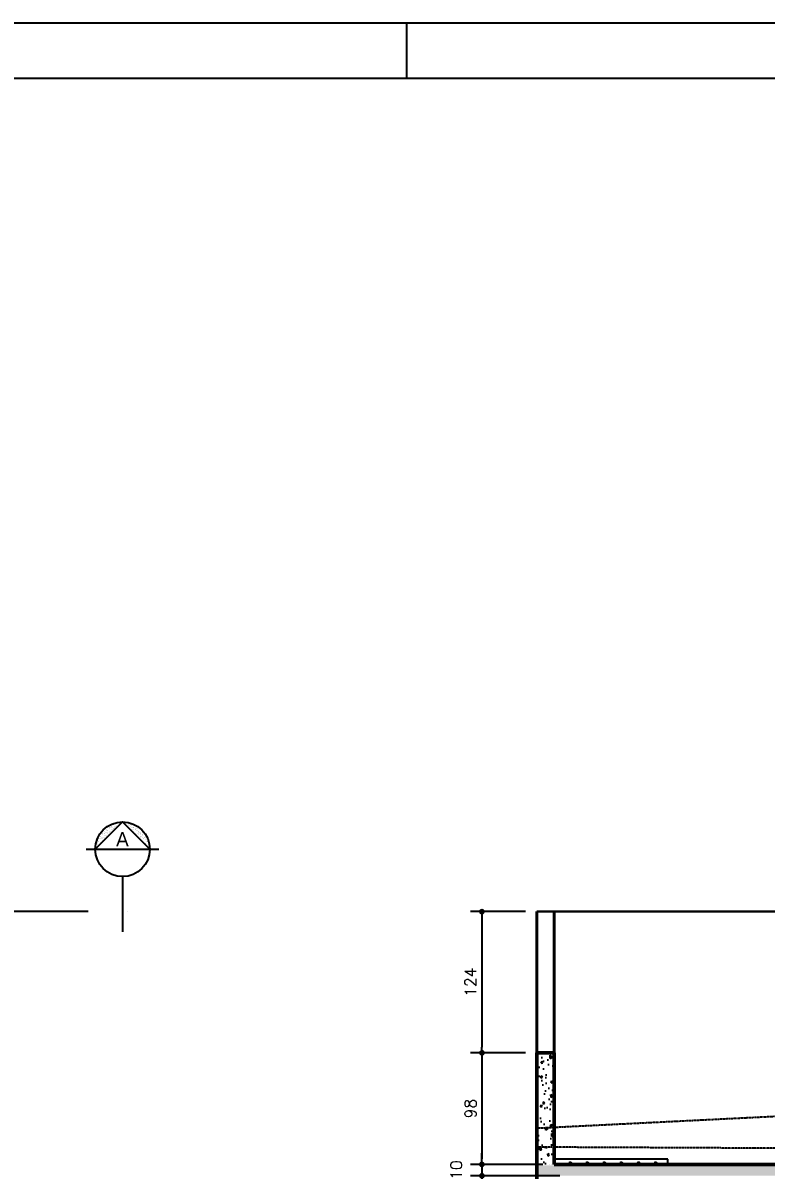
# Model space of a CAD drawing. Header units: inches. Extents: x 580771 to 691655, y 7719261 to 7829530.
# Drawn here: x 689389 to 690042, y 7727494 to 7728501 of the extents above; entities that cross this region are included whole.
import ezdxf

# ---------------------------------------------------------------- set-up
doc = ezdxf.new("R2010")
doc.units = ezdxf.units.IN
doc.header["$MEASUREMENT"] = 0
doc.header["$PDMODE"] = 2
doc.linetypes.add('DASHDOTX2', pattern=[2, 1, -0.5, 0, -0.5])
doc.linetypes.add('HIDDEN', pattern=[0.375, 0.25, -0.125])
for name, color, linetype in [('04', 4, 'Continuous'), ('1-ARQ-A', 1, 'Continuous'), ('Grama', 84, 'Continuous'), ('NIVEL', 2, 'Continuous'), ('P02', 2, 'Continuous'), ('Portas-Cotas', 2, 'Continuous'), ('Projeção Janela - Viga', 1, 'HIDDEN'), ('Projeção perfil', 74, 'HIDDEN'), ('SIMBOLOS', 2, 'Continuous')]:
    doc.layers.add(name, color=color, linetype=linetype)
for name, color, linetype, lineweight in [('Fachadas - Varanda', 3, 'Continuous', 30), ('Parede Baixa', 5, 'Continuous', 50), ('Parede Corte', 4, 'Continuous', 40)]:
    doc.layers.add(name, color=color, linetype=linetype, lineweight=lineweight)
doc.styles.add('R80E50', font='romans.shx', dxfattribs={"height": 10})
doc.dimstyles.new('ARQ50', dxfattribs={"dimscale": 50, "dimtxt": 10, "dimasz": 0.1, "dimexe": 0.2, "dimexo": 0.2, "dimgap": 0.1, "dimtad": 1, "dimdec": 0, "dimzin": 12, "dimdsep": 46, "dimtxsty": 'R80E50', "dimblk1": 'DOT', "dimblk2": 'DOT', "dimsah": 1, "dimcen": 0.4, "dimclrd": 15, "dimclre": 15, "dimclrt": 3, "dimadec": 0, "dimazin": 0, "dimtfac": 1, "dimtdec": 0, "dimtmove": 2, "dimatfit": 3, "dimldrblk": 'DOT', "dimfxl": 0.2, "dimtolj": 1, "dimtzin": 12, "dimarcsym": 0})

# ---------------------------------------------------------------- blocks, each defined once
blk = doc.blocks.new('A0')
at = {"color": 0}
blk.add_lwpolyline([(2.5, 1), (2.5, 83.1), (117.9, 83.1), (117.9, 1)], close=True, dxfattribs=at)
at = {"layer": 'P02'}
blk.add_lwpolyline([(0, 0), (0, 84.1), (118.9, 84.1), (118.9, 0)], close=True, dxfattribs=at)
blk.add_lwpolyline([(81.9, 84.1), (81.9, 83.1)], dxfattribs=at)
blk = doc.blocks.new('*X227')
at = {"color": 0}
for p, q in [((2438.54, -1022.4), (2438.54, -1022.4)), ((2438.68, -1022.54), (2438.68, -1022.54)), ((2439.25, -1022.15), (2439.25, -1022.15)), ((2440.34, -1022.13), (2440.34, -1022.13)), ((2440.67, -1022.35), (2440.67, -1022.35)), ((2441.09, -1021.83), (2441.09, -1021.83)), ((2441.3, -1022.16), (2441.3, -1022.16)), ((2442.83, -1022.13), (2442.83, -1022.13)), ((2443.17, -1022.34), (2443.17, -1022.34)), ((2443.46, -1022.08), (2443.46, -1022.08)), ((2444.99, -1022.5), (2444.99, -1022.5)), ((2445.13, -1022.64), (2445.13, -1022.64)), ((2445.66, -1022.34), (2445.66, -1022.34)), ((2432.02, -1027.7), (2432.02, -1027.7)), ((2432.9, -1026.78), (2432.9, -1026.78)), ((2432.96, -1026.01), (2432.96, -1026.01)), ((2433.1, -1026.87), (2433.1, -1026.87)), ((2433.11, -1026.15), (2433.11, -1026.15)), ((2433.22, -1027.14), (2433.22, -1027.14)), ((2433.32, -1026.73), (2433.32, -1026.73)), ((2433.81, -1026.78), (2433.81, -1026.78)), ((2433.97, -1026.64), (2433.97, -1026.64)), ((2434.13, -1026.08), (2434.13, -1026.08)), ((2434.16, -1026.15), (2434.16, -1026.15)), ((2434.18, -1027.62), (2434.18, -1027.62)), ((2434.32, -1024.52), (2434.32, -1024.52)), ((2434.49, -1026.37), (2434.49, -1026.37)), ((2434.57, -1024.58), (2434.57, -1024.58)), ((2434.6, -1027.51), (2434.6, -1027.51)), ((2434.73, -1024.47), (2434.73, -1024.47)), ((2434.75, -1027.65), (2434.75, -1027.65)), ((2435.05, -1026.5), (2435.05, -1026.5)), ((2435.06, -1025.14), (2435.06, -1025.14)), ((2435.1, -1025.34), (2435.1, -1025.34)), ((2435.15, -1026.88), (2435.15, -1026.88)), ((2435.37, -1025.31), (2435.37, -1025.31)), ((2435.38, -1024.38), (2435.38, -1024.38)), ((2435.47, -1026.44), (2435.47, -1026.44)), ((2435.51, -1025.44), (2435.51, -1025.44)), ((2435.71, -1027.14), (2435.71, -1027.14)), ((2436, -1024.14), (2436, -1024.14)), ((2436.12, -1026.36), (2436.12, -1026.36)), ((2436.18, -1024.51), (2436.18, -1024.51)), ((2436.21, -1026.08), (2436.21, -1026.08)), ((2436.23, -1026.05), (2436.23, -1026.05)), ((2436.28, -1023.24), (2436.28, -1023.24)), ((2436.34, -1024.36), (2436.34, -1024.36)), ((2436.47, -1024.24), (2436.47, -1024.24)), ((2436.65, -1026.15), (2436.65, -1026.15)), ((2436.89, -1024.18), (2436.89, -1024.18)), ((2436.91, -1023.13), (2436.91, -1023.13)), ((2436.98, -1023.88), (2436.98, -1023.88)), ((2436.98, -1026.36), (2436.98, -1026.36)), ((2437.21, -1023.72), (2437.21, -1023.72)), ((2437.21, -1026.21), (2437.21, -1026.21)), ((2437.26, -1025.26), (2437.26, -1025.26)), ((2437.54, -1024.1), (2437.54, -1024.1)), ((2437.55, -1025.13), (2437.55, -1025.13)), ((2437.77, -1024.61), (2437.77, -1024.61)), ((2437.92, -1024.74), (2437.92, -1024.74)), ((2438.17, -1022.98), (2438.17, -1022.98)), ((2438.22, -1024.52), (2438.22, -1024.52)), ((2438.49, -1024.14), (2438.49, -1024.14)), ((2438.62, -1023.96), (2438.62, -1023.96)), ((2438.83, -1024.35), (2438.83, -1024.35)), ((2439.04, -1023.9), (2439.04, -1023.9)), ((2439.3, -1023.69), (2439.3, -1023.69)), ((2439.38, -1023.17), (2439.38, -1023.17)), ((2439.4, -1023.12), (2439.4, -1023.12)), ((2439.69, -1023.81), (2439.69, -1023.81)), ((2440.33, -1022.9), (2440.33, -1022.9)), ((2444, -1023.25), (2444, -1023.25)), ((2444.38, -1023.12), (2444.38, -1023.12)), ((2444.48, -1022.88), (2444.48, -1022.88)), ((2445.08, -1023.1), (2445.08, -1023.1)), ((2445.5, -1023.05), (2445.5, -1023.05)), ((2445.6, -1023.6), (2445.6, -1023.6)), ((2445.66, -1025.14), (2445.66, -1025.14)), ((2445.82, -1025.08), (2445.82, -1025.08)), ((2445.83, -1023.27), (2445.83, -1023.27)), ((2445.97, -1024.13), (2445.97, -1024.13)), ((2446.15, -1022.96), (2446.15, -1022.96)), ((2446.24, -1025.02), (2446.24, -1025.02)), ((2446.3, -1024.34), (2446.3, -1024.34)), ((2446.61, -1026.13), (2446.61, -1026.13)), ((2446.63, -1024), (2446.63, -1024)), ((2446.64, -1022.8), (2446.64, -1022.8)), ((2446.69, -1024.35), (2446.69, -1024.35)), ((2446.74, -1025.89), (2446.74, -1025.89)), ((2446.77, -1024.14), (2446.77, -1024.14)), ((2446.87, -1023.11), (2446.87, -1023.11)), ((2446.89, -1024.94), (2446.89, -1024.94)), ((2446.95, -1026.34), (2446.95, -1026.34)), ((2447.47, -1024.78), (2447.47, -1024.78)), ((2447.52, -1025.11), (2447.52, -1025.11)), ((2447.62, -1026.91), (2447.62, -1026.91)), ((2447.65, -1023.61), (2447.65, -1023.61)), ((2447.7, -1025.15), (2447.7, -1025.15)), ((2447.75, -1026.69), (2447.75, -1026.69)), ((2447.97, -1024.8), (2447.97, -1024.8)), ((2448.16, -1027.12), (2448.16, -1027.12)), ((2448.27, -1025.51), (2448.27, -1025.51)), ((2448.39, -1024.74), (2448.39, -1024.74)), ((2448.41, -1025.64), (2448.41, -1025.64)), ((2448.46, -1024.12), (2448.46, -1024.12)), ((2448.71, -1026.77), (2448.71, -1026.77)), ((2448.78, -1024.32), (2448.78, -1024.32)), ((2448.79, -1024.34), (2448.79, -1024.34)), ((2448.83, -1025.86), (2448.83, -1025.86)), ((2448.88, -1027.4), (2448.88, -1027.4)), ((2449.04, -1024.66), (2449.04, -1024.66)), ((2449.1, -1026.12), (2449.1, -1026.12)), ((2449.11, -1026.28), (2449.11, -1026.28)), ((2449.13, -1026.71), (2449.13, -1026.71)), ((2449.44, -1026.34), (2449.44, -1026.34)), ((2449.78, -1026.63), (2449.78, -1026.63)), ((2449.86, -1025.07), (2449.86, -1025.07)), ((2449.91, -1026.61), (2449.91, -1026.61)), ((2449.91, -1027.01), (2449.91, -1027.01)), ((2450.01, -1025.11), (2450.01, -1025.11)), ((2450.05, -1027.14), (2450.05, -1027.14)), ((2450.66, -1027.11), (2450.66, -1027.11)), ((2450.75, -1027.78), (2450.75, -1027.78)), ((2450.87, -1026.49), (2450.87, -1026.49)), ((2450.88, -1025.87), (2450.88, -1025.87)), ((2450.93, -1027.41), (2450.93, -1027.41)), ((2451.28, -1026.43), (2451.28, -1026.43)), ((2430.13, -1032.31), (2430.13, -1032.31)), ((2430.48, -1031.24), (2430.48, -1031.24)), ((2430.67, -1032.62), (2430.67, -1032.62)), ((2430.8, -1030.38), (2430.8, -1030.38)), ((2430.81, -1032.76), (2430.81, -1032.76)), ((2431.11, -1029.98), (2431.11, -1029.98)), ((2431.11, -1032.17), (2431.11, -1032.17)), ((2431.14, -1031.16), (2431.14, -1031.16)), ((2431.16, -1031.52), (2431.16, -1031.52)), ((2431.37, -1029.15), (2431.37, -1029.15)), ((2431.43, -1030.42), (2431.43, -1030.42)), ((2431.48, -1029.04), (2431.48, -1029.04)), ((2431.58, -1030.56), (2431.58, -1030.56)), ((2431.9, -1028.98), (2431.9, -1028.98)), ((2432.02, -1031.16), (2432.02, -1031.16)), ((2432.07, -1029.24), (2432.07, -1029.24)), ((2432.12, -1030.78), (2432.12, -1030.78)), ((2432.2, -1028.22), (2432.2, -1028.22)), ((2432.22, -1031.01), (2432.22, -1031.01)), ((2432.28, -1031.19), (2432.28, -1031.19)), ((2432.31, -1028.16), (2432.31, -1028.16)), ((2432.34, -1028.35), (2432.34, -1028.35)), ((2432.55, -1028.9), (2432.55, -1028.9)), ((2432.64, -1030.96), (2432.64, -1030.96)), ((2432.65, -1028.37), (2432.65, -1028.37)), ((2432.96, -1030.16), (2432.96, -1030.16)), ((2433.04, -1028.99), (2433.04, -1028.99)), ((2433.15, -1028.41), (2433.15, -1028.41)), ((2433.2, -1029.95), (2433.2, -1029.95)), ((2433.29, -1030.38), (2433.29, -1030.38)), ((2433.64, -1028.75), (2433.64, -1028.75)), ((2433.84, -1029.72), (2433.84, -1029.72)), ((2433.86, -1029.15), (2433.86, -1029.15)), ((2434.05, -1028.7), (2434.05, -1028.7)), ((2434.24, -1029.16), (2434.24, -1029.16)), ((2434.7, -1028.61), (2434.7, -1028.61)), ((2434.8, -1028.16), (2434.8, -1028.16)), ((2435.14, -1028.37), (2435.14, -1028.37)), ((2435.2, -1028.42), (2435.2, -1028.42)), ((2449.45, -1028.74), (2449.45, -1028.74)), ((2449.75, -1028.13), (2449.75, -1028.13)), ((2449.87, -1028.69), (2449.87, -1028.69)), ((2449.96, -1028.15), (2449.96, -1028.15)), ((2450.01, -1029.69), (2450.01, -1029.69)), ((2450.09, -1028.34), (2450.09, -1028.34)), ((2450.4, -1030.13), (2450.4, -1030.13)), ((2450.52, -1028.6), (2450.52, -1028.6)), ((2450.73, -1030.35), (2450.73, -1030.35)), ((2450.98, -1028.95), (2450.98, -1028.95)), ((2451.03, -1030.49), (2451.03, -1030.49)), ((2451.25, -1030.58), (2451.25, -1030.58)), ((2451.3, -1029.12), (2451.3, -1029.12)), ((2451.55, -1028.51), (2451.55, -1028.51)), ((2451.6, -1028.46), (2451.6, -1028.46)), ((2451.69, -1028.65), (2451.69, -1028.65)), ((2451.95, -1031.12), (2451.95, -1031.12)), ((2452.02, -1028.41), (2452.02, -1028.41)), ((2452.06, -1028.13), (2452.06, -1028.13)), ((2452.11, -1029.67), (2452.11, -1029.67)), ((2452.16, -1031.21), (2452.16, -1031.21)), ((2452.24, -1028.12), (2452.24, -1028.12)), ((2452.34, -1030.43), (2452.34, -1030.43)), ((2452.39, -1029.28), (2452.39, -1029.28)), ((2452.57, -1032.35), (2452.57, -1032.35)), ((2452.58, -1028.34), (2452.58, -1028.34)), ((2452.76, -1030.38), (2452.76, -1030.38)), ((2452.89, -1030.13), (2452.89, -1030.13)), ((2453.08, -1032.41), (2453.08, -1032.41)), ((2453.19, -1030.01), (2453.19, -1030.01)), ((2453.19, -1030.42), (2453.19, -1030.42)), ((2453.22, -1030.34), (2453.22, -1030.34)), ((2453.24, -1031.96), (2453.24, -1031.96)), ((2453.33, -1030.15), (2453.33, -1030.15)), ((2453.41, -1030.29), (2453.41, -1030.29)), ((2453.49, -1032.35), (2453.49, -1032.35)), ((2453.53, -1032.13), (2453.53, -1032.13)), ((2453.87, -1032.34), (2453.87, -1032.34)), ((2430.17, -1033.16), (2430.17, -1033.16)), ((2453.26, -1032.99), (2453.26, -1032.99))]:
    blk.add_line(p, q, dxfattribs=at)
blk = doc.blocks.new('_DOT')
at = {"color": 0, "linetype": 'ByBlock'}
blk.add_line((-0.5, 0), (-1, 0), dxfattribs=at)
at = {"color": 0, "linetype": 'ByBlock', "const_width": 0.5}
blk.add_lwpolyline([(-0.25, 0, 1), (0.25, 0, 1)], format="xyb", close=True, dxfattribs=at)
blk = doc.blocks.new('*D251')
at = {"layer": 'Defpoints', "color": 0, "transparency": 16777216}
for p in [(689840.8, 7727720.5), (689792.4, 7727596.5), (689840.8, 7727596.5)]:
    blk.add_point(p, dxfattribs=at)
at = {"layer": 'NIVEL', "color": 15, "lineweight": -2, "transparency": 16777216}
for p, q in [((689830.8, 7727720.5), (689782.4, 7727720.5)), ((689792.4, 7727715.5), (689792.4, 7727601.5)), ((689830.8, 7727596.5), (689782.4, 7727596.5))]:
    blk.add_line(p, q, dxfattribs=at)
at = {"layer": 'NIVEL', "color": 15, "lineweight": -2, "transparency": 16777216, "xscale": 5, "yscale": 5, "zscale": 5}
for p, rotation in [((689792.4, 7727720.5), 90), ((689792.4, 7727596.5), 270)]:
    blk.add_blockref('_DOT', p, dxfattribs=dict(at, rotation=rotation))
at = {"layer": 'NIVEL', "color": 3, "transparency": 16777216, "insert": (689782.4, 7727658.5), "char_height": 10, "attachment_point": 5, "rotation": 90, "style": 'R80E50'}
blk.add_mtext('\\A1;124', dxfattribs=at)
blk = doc.blocks.new('*D252')
at = {"layer": 'Defpoints', "color": 0, "transparency": 16777216}
for p in [(689840.8, 7727596.5), (689792.4, 7727498.5), (689855.9, 7727498.5)]:
    blk.add_point(p, dxfattribs=at)
at = {"layer": 'NIVEL', "color": 15, "lineweight": -2, "transparency": 16777216}
for p, q in [((689830.8, 7727596.5), (689782.4, 7727596.5)), ((689792.4, 7727591.5), (689792.4, 7727503.5)), ((689845.9, 7727498.5), (689782.4, 7727498.5))]:
    blk.add_line(p, q, dxfattribs=at)
at = {"layer": 'NIVEL', "color": 15, "lineweight": -2, "transparency": 16777216, "xscale": 5, "yscale": 5, "zscale": 5}
for p, rotation in [((689792.4, 7727596.5), 90), ((689792.4, 7727498.5), 270)]:
    blk.add_blockref('_DOT', p, dxfattribs=dict(at, rotation=rotation))
at = {"layer": 'NIVEL', "color": 3, "transparency": 16777216, "insert": (689782.4, 7727547.5), "char_height": 10, "attachment_point": 5, "rotation": 90, "style": 'R80E50'}
blk.add_mtext('\\A1;98', dxfattribs=at)
blk = doc.blocks.new('*D253')
at = {"layer": 'Defpoints', "color": 0, "transparency": 16777216}
for p in [(689855.9, 7727498.5), (689792.4, 7727488.5), (689870.8, 7727488.5)]:
    blk.add_point(p, dxfattribs=at)
at = {"layer": 'NIVEL', "color": 15, "lineweight": -2, "transparency": 16777216}
for p, q in [((689792.4, 7727503.5), (689792.4, 7727508.5)), ((689845.9, 7727498.5), (689782.4, 7727498.5)), ((689792.4, 7727498.5), (689792.4, 7727488.5)), ((689860.8, 7727488.5), (689782.4, 7727488.5)), ((689792.4, 7727483.5), (689792.4, 7727478.5))]:
    blk.add_line(p, q, dxfattribs=at)
at = {"layer": 'NIVEL', "color": 15, "lineweight": -2, "transparency": 16777216, "xscale": 5, "yscale": 5, "zscale": 5}
for p, rotation in [((689792.4, 7727498.5), 270), ((689792.4, 7727488.5), 90)]:
    blk.add_blockref('_DOT', p, dxfattribs=dict(at, rotation=rotation))
at = {"layer": 'NIVEL', "color": 3, "transparency": 16777216, "insert": (689769.9, 7727493.5), "char_height": 10, "attachment_point": 5, "rotation": 90, "style": 'R80E50'}
blk.add_mtext('\\A1;10', dxfattribs=at)

msp = doc.modelspace()

# ---------------------------------------------------------------- hatches: boundary and pattern name
h = msp.add_hatch()
h.set_pattern_fill('GRASS2', color=74, scale=15, pattern_type=2)
h.set_pattern_definition([(360, (605706.656, 7720845.207), (15, 15), [2.25, -0.45, 0.6, -0.45, 2.25, -9]), (360, (605705.906, 7720845.657), (15, 15), [1.5, -1.125, 2.25, -1.125, 1.5, -7.5]), (360, (605711.156, 7720851.657), (15, 15), [1.875, -0.75, 1.875, -10.5]), (360, (605703.656, 7720854.657), (15, 15), [0.75, -1.5, 0.75, -12]), (90, (605705.156, 7720854.657), (-15, 15), [1.35, -13.65]), (90, (605709.656, 7720845.657), (-15, 15), [1.5, -13.5]), (90, (605713.406, 7720851.657), (-15, 15), [1.5, -13.5]), (45, (605711.606, 7720845.507), (2e-14, 15), [1.5, -19.7132034]), (135, (605707.706, 7720845.507), (-15, 2e-14), [1.5, -19.7132034]), (63.434949, (605711.156, 7720845.582), (8e-10, 15), [1.5, -32.0410197]), (75.9637565, (605710.4057, 7720845.6572), (5e-10, 15), [1.5, -60.3465844]), (75.9637565, (605714.1557, 7720851.6572), (5e-10, 15), [1.2, -60.6465844]), (75.9637565, (605705.4557, 7720854.6572), (5e-10, 15), [1.05, -60.7965844]), (104.0362435, (605708.9057, 7720845.6572), (-5e-10, 15), [1.5, -60.3465844]), (104.0362435, (605712.6557, 7720851.6572), (-5e-10, 15), [1.2, -60.6465844]), (104.0362435, (605704.8557, 7720854.6572), (-5e-10, 15), [1.05, -60.7965844]), (116.565051, (605708.156, 7720845.582), (-6e-09, 15), [1.5, -32.041002])])
h.paths.add_polyline_path([(689933.652, 7727680.203), (689939.518, 7727681.975)])
h.paths.add_polyline_path([(689855.9, 7727498.528), (689955.762, 7727498.528), (689955.762, 7727503.076), (689855.9, 7727503.076)])
at = {"layer": 'Grama', "transparency": 33554559}
h = msp.add_hatch(dxfattribs=at)
h.set_pattern_fill('AR-RROOF', color=33, scale=0.4, angle=45)
h.set_pattern_definition([(45, (706705.511, 7717017.592), (8.621046, 22.9894557), [152.4, -20.32, 50.8, -10.16]), (45, (706711.473, 7717030.739), (-16.739197, 2.370788), [30.48, -3.3528, 60.96, -7.62]), (45, (706702.996, 7717027.2905), (32.5444482, 42.1712827), [81.28, -14.224, 40.64, -10.16])])
h.paths.add_polyline_path([(689783.583, 7727498.391), (690231.262, 7727498.528), (690231.262, 7727791.528), (690264.071, 7727789.896)])
h.paths.add_polyline_path([(690264.071, 7727789.896), (690331.071, 7727789.896), (690331.071, 7727666.896), (690323.915, 7727666.896), (690323.365, 7727660.396), (690323.915, 7727653.896), (690331.071, 7727653.896), (690331.262, 7727498.528), (689783.583, 7727498.391)])
h.paths.add_polyline_path([(690307.346, 7727660.431), (690315.41, 7727655.775), (690315.41, 7727659.855), (690321.746, 7727659.855), (690321.746, 7727661.007), (690315.41, 7727661.007), (690315.41, 7727665.086)], flags=16)
at = {"layer": 'Portas-Cotas'}
h = msp.add_hatch(dxfattribs=at)
h.set_pattern_fill('AR-CONC', color=256, scale=0.1, angle=45)
h.set_pattern_definition([(95, (715914.026, 7716301.8), (14.009465, 11.755338), [1.905, -20.955]), (40, (715914.026, 7716301.8), (-16.001845, 11.017673), [1.524, -16.764058]), (145.451445, (715915.194, 7716302.779), (-1.99238, 22.77301), [1.619001, -17.809024]), (91.1842, (715910.434, 7716305.392), (22.141024, 16.195341), [2.8575, -31.4325]), (141.63556, (715912.28, 7716306.74), (-0.708662, 34.282676), [2.428502, -26.71356]), (36.18415, (715910.434, 7716305.392), (-0.708662, 34.282676), [2.285997, -25.145973]), (66, (715913.128, 7716306.29), (17.951998, 3.489515), [1.905, -20.955]), (11, (715913.128, 7716306.29), (-8.653993, 17.394119), [1.524, -16.764]), (116.451445, (715914.624, 7716306.58), (9.298005, 20.883634), [1.619001, -17.808994]), (82.5, (715914.026, 7716301.7995), (-5.7605469, 6.1973414), [0, -16.5608, 0, -17.018, 0, -16.8275]), (52.5, (715914.026, 7716301.7995), (-2.3589727, 11.8087), [0, -9.7028, 0, -16.1798, 0, -6.4135]), (12.5, (715910.021, 7716297.794), (9.9927863, 9.1826196), [0, -6.35, 0, -19.812, 0, -26.289]), (2.5, (715908.225, 7716295.998), (8.6763904, 12.2722393), [0, -8.255, 0, -13.1572, 0, -18.669])])
h.paths.add_polyline_path([(689855.762, 7727596.528), (689855.762, 7727498.528), (689840.763, 7727498.528), (689840.762, 7727596.528)])
h = msp.add_hatch(dxfattribs=at)
h.set_pattern_fill('AR-CONC', color=256, scale=0.1, angle=-45)
h.set_pattern_definition([(5, (678643.801, 7701424.351), (11.755338, -14.009465), [1.905, -20.955]), (310, (678643.801, 7701424.35), (11.017673, 16.001845), [1.524, -16.764058]), (55.451445, (678644.781, 7701423.183), (22.77301, 1.99238), [1.619001, -17.809024]), (1.1842, (678647.393, 7701427.943), (16.195341, -22.141024), [2.8575, -31.4325]), (51.63556, (678648.743, 7701426.098), (34.282676, 0.708662), [2.428502, -26.71356]), (306.18415, (678647.393, 7701427.943), (34.282676, 0.708662), [2.285997, -25.145973]), (336, (678648.291, 7701425.249), (3.489515, -17.951998), [1.905, -20.955]), (281, (678648.291, 7701425.249), (17.394119, 8.653993), [1.524, -16.764]), (26.451445, (678648.582, 7701423.753), (20.883634, -9.298005), [1.619001, -17.808994]), (352.5, (678643.8013, 7701424.351), (6.1973414, 5.7605469), [0, -16.5608, 0, -17.018, 0, -16.8275]), (322.5, (678643.801, 7701424.351), (11.8087, 2.3589727), [0, -9.7028, 0, -16.1798, 0, -6.4135]), (282.5, (678639.796, 7701428.356), (9.1826196, -9.9927863), [0, -6.35, 0, -19.812, 0, -26.289]), (272.5, (678638, 7701430.152), (12.2722393, -8.6763904), [0, -8.255, 0, -13.1572, 0, -18.669])])
h.paths.add_polyline_path([(691040.762, 7727488.528), (689840.762, 7727488.528), (689840.53, 7727497.614), (691040.762, 7727498.528)])

# ---------------------------------------------------------------- linework, layer by layer
at = {"color": 74}
for p, q in [((689955.762, 7727503.076), (689855.9, 7727503.076)), ((689955.762, 7727498.528), (689955.762, 7727503.076))]:
    msp.add_line(p, q, dxfattribs=at)
at = {"layer": '04', "linetype": 'DASHDOTX2', "ltscale": 70}
msp.add_line((685873.792, 7727720.834), (689501.258, 7727720.834), dxfattribs=at)
at = {"layer": 'Fachadas - Varanda'}
msp.add_line((690133.262, 7727720.528), (689840.762, 7727720.528), dxfattribs=at)
at = {"layer": 'Parede Baixa'}
for p, q in [((689840.762, 7727303.528), (689840.762, 7727596.528)), ((689855.762, 7727596.528), (689840.762, 7727596.528)), ((689855.762, 7727498.528), (689855.762, 7727596.528)), ((691025.762, 7727498.528), (689855.762, 7727498.528))]:
    msp.add_line(p, q, dxfattribs=at)
at = {"layer": 'Parede Corte'}
for p, q in [((689840.762, 7727596.528), (689840.762, 7727720.528)), ((689855.762, 7727596.528), (689855.762, 7727720.528))]:
    msp.add_line(p, q, dxfattribs=at)
at = {"layer": 'Projeção Janela - Viga'}
msp.add_line((691040.762, 7727508.088), (689840.762, 7727513.654), dxfattribs=at)
at = {"layer": 'Projeção perfil'}
msp.add_lwpolyline([(689840.762, 7727530.402), (690847.468, 7727580.402), (691040.762, 7727586.032)], dxfattribs=at)
at = {"layer": 'SIMBOLOS', "color": 1}
for p, q in [((689476.656, 7727799.321), (689452.656, 7727775.321)), ((689500.656, 7727775.321), (689476.656, 7727799.321)), ((689444.656, 7727775.321), (689508.656, 7727775.321))]:
    msp.add_line(p, q, dxfattribs=at)
at = {"layer": 'SIMBOLOS', "color": 4}
msp.add_line((689476.532, 7727751.322), (689476.532, 7727702.781), dxfattribs=at)
at = {"layer": 'SIMBOLOS', "color": 1}
msp.add_circle((689476.656, 7727775.321), 24, dxfattribs=at)

# ---------------------------------------------------------------- block references
at = {"xscale": 48.51000000000931, "yscale": 48.51000000000931, "zscale": 48.51000000000931}
msp.add_blockref('A0', (685753.267, 7724421.466), dxfattribs=at)
at = {"layer": 'SIMBOLOS', "color": 1, "xscale": 2, "yscale": 2, "zscale": 2}
msp.add_blockref('*X227', (684592.736, 7729842.823), dxfattribs=at)

# ---------------------------------------------------------------- texts
at = {"layer": '1-ARQ-A', "color": 3, "insert": (689482.088, 7727777.84), "char_height": 12.5, "width": 273.40311, "attachment_point": 9}
msp.add_mtext('{\\fStylus BT|b0|i0|c0|p34;A}', dxfattribs=at)

# ---------------------------------------------------------------- dimensions: what is measured, and where the dimension line sits
at = {"layer": 'NIVEL'}
for base, p1, p2, picture, middle in [((689792.416, 7727596.528), (689840.762, 7727720.528), (689840.762, 7727596.528), '*D251', (689782.416, 7727658.528)), ((689792.416, 7727498.528), (689840.762, 7727596.528), (689855.9, 7727498.528), '*D252', (689782.416, 7727547.528)), ((689792.416, 7727488.528), (689855.9, 7727498.528), (689870.762, 7727488.528), '*D253', (689769.916, 7727493.528))]:
    dim = msp.add_linear_dim(base=base, p1=p1, p2=p2, angle=90, dimstyle='ARQ50', dxfattribs=at)
    dim.commit()
    dim.dimension.update_dxf_attribs({"geometry": picture, "text_midpoint": middle})

doc.saveas('drawing.dxf')
